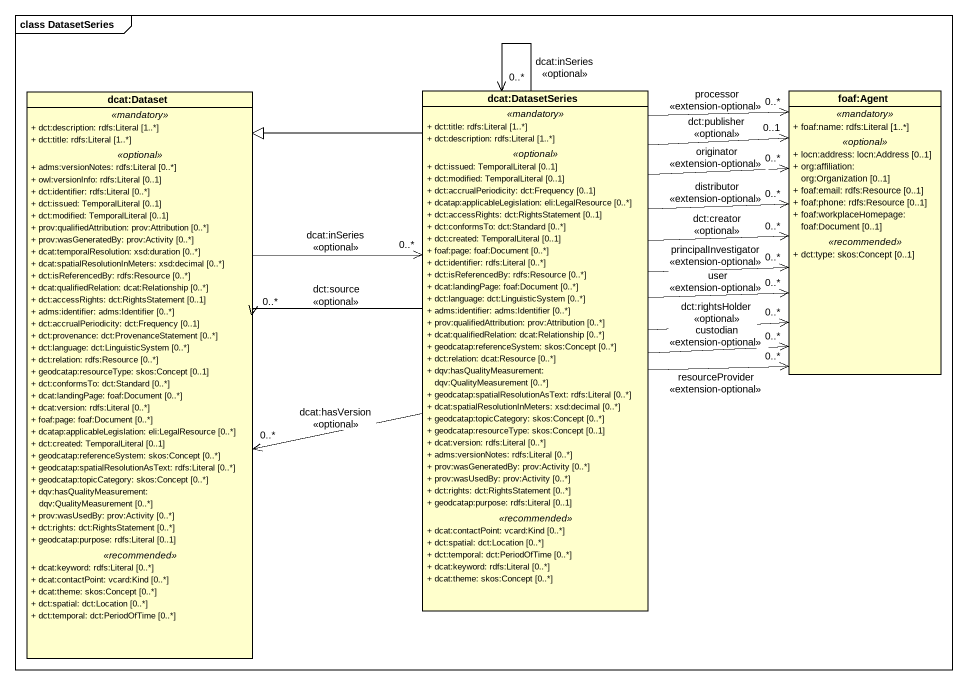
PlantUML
@startuml
mainframe class DatasetSeries
hide circle
hide empty members
skinparam classAttributeIconSize 0
class "dcat:Dataset" as dcat_Dataset {
  .. <<mandatory>> ..
  + dct:description: rdfs:Literal [1..*]
  + dct:title: rdfs:Literal [1..*]
  .. <<optional>> ..
  + adms:versionNotes: rdfs:Literal [0..*]
  + owl:versionInfo: rdfs:Literal [0..1]
  + dct:identifier: rdfs:Literal [0..*]
  + dct:issued: TemporalLiteral [0..1]
  + dct:modified: TemporalLiteral [0..1]
  + prov:qualifiedAttribution: prov:Attribution [0..*]
  + prov:wasGeneratedBy: prov:Activity [0..*]
  + dcat:temporalResolution: xsd:duration [0..*]
  + dcat:spatialResolutionInMeters: xsd:decimal [0..*]
  + dct:isReferencedBy: rdfs:Resource [0..*]
  + dcat:qualifiedRelation: dcat:Relationship [0..*]
  + dct:accessRights: dct:RightsStatement [0..1]
  + adms:identifier: adms:Identifier [0..*]
  + dct:accrualPeriodicity: dct:Frequency [0..1]
  + dct:provenance: dct:ProvenanceStatement [0..*]
  + dct:language: dct:LinguisticSystem [0..*]
  + dct:relation: rdfs:Resource [0..*]
  + geodcatap:resourceType: skos:Concept [0..1]
  + dct:conformsTo: dct:Standard [0..*]
  + dcat:landingPage: foaf:Document [0..*]
  + dcat:version: rdfs:Literal [0..*]
  + foaf:page: foaf:Document [0..*]
  + dcatap:applicableLegislation: eli:LegalResource [0..*]
  + dct:created: TemporalLiteral [0..1]
  + geodcatap:referenceSystem: skos:Concept [0..*]
  + geodcatap:spatialResolutionAsText: rdfs:Literal [0..*]
  + geodcatap:topicCategory: skos:Concept [0..*]
  + dqv:hasQualityMeasurement: dqv:QualityMeasurement [0..*]
  + prov:wasUsedBy: prov:Activity [0..*]
  + dct:rights: dct:RightsStatement [0..*]
  + geodcatap:purpose: rdfs:Literal [0..1]
  .. <<recommended>> ..
  + dcat:keyword: rdfs:Literal [0..*]
  + dcat:contactPoint: vcard:Kind [0..*]
  + dcat:theme: skos:Concept [0..*]
  + dct:spatial: dct:Location [0..*]
  + dct:temporal: dct:PeriodOfTime [0..*]
}
class "dcat:DatasetSeries" as dcat_DatasetSeries {
  .. <<mandatory>> ..
  + dct:title: rdfs:Literal [1..*]
  + dct:description: rdfs:Literal [1..*]
  .. <<optional>> ..
  + dct:issued: TemporalLiteral [0..1]
  + dct:modified: TemporalLiteral [0..1]
  + dct:accrualPeriodicity: dct:Frequency [0..1]
  + dcatap:applicableLegislation: eli:LegalResource [0..*]
  + dct:accessRights: dct:RightsStatement [0..1]
  + dct:conformsTo: dct:Standard [0..*]
  + dct:created: TemporalLiteral [0..1]
  + foaf:page: foaf:Document [0..*]
  + dct:identifier: rdfs:Literal [0..*]
  + dct:isReferencedBy: rdfs:Resource [0..*]
  + dcat:landingPage: foaf:Document [0..*]
  + dct:language: dct:LinguisticSystem [0..*]
  + adms:identifier: adms:Identifier [0..*]
  + prov:qualifiedAttribution: prov:Attribution [0..*]
  + dcat:qualifiedRelation: dcat:Relationship [0..*]
  + geodcatap:referenceSystem: skos:Concept [0..*]
  + dct:relation: dcat:Resource [0..*]
  + dqv:hasQualityMeasurement: dqv:QualityMeasurement [0..*]
  + geodcatap:spatialResolutionAsText: rdfs:Literal [0..*]
  + dcat:spatialResolutionInMeters: xsd:decimal [0..*]
  + geodcatap:topicCategory: skos:Concept [0..*]
  + geodcatap:resourceType: skos:Concept [0..1]
  + dcat:version: rdfs:Literal [0..*]
  + adms:versionNotes: rdfs:Literal [0..*]
  + prov:wasGeneratedBy: prov:Activity [0..*]
  + prov:wasUsedBy: prov:Activity [0..*]
  + dct:rights: dct:RightsStatement [0..*]
  + geodcatap:purpose: rdfs:Literal [0..1]
  .. <<recommended>> ..
  + dcat:contactPoint: vcard:Kind [0..*]
  + dct:spatial: dct:Location [0..*]
  + dct:temporal: dct:PeriodOfTime [0..*]
  + dcat:keyword: rdfs:Literal [0..*]
  + dcat:theme: skos:Concept [0..*]
}
class "foaf:Agent" as foaf_Agent {
  .. <<mandatory>> ..
  + foaf:name: rdfs:Literal [1..*]
  .. <<optional>> ..
  + locn:address: locn:Address [0..1]
  + org:affiliation: org:Organization [0..1]
  + foaf:email: rdfs:Resource [0..1]
  + foaf:phone: rdfs:Resource [0..1]
  + foaf:workplaceHomepage: foaf:Document [0..1]
  .. <<recommended>> ..
  + dct:type: skos:Concept [0..1]
}
dcat_Dataset -right-> "0..*" dcat_DatasetSeries : dcat:inSeries\n<<optional>>
dcat_DatasetSeries -left-> "0..*" dcat_Dataset : dct:source\n<<optional>>
dcat_DatasetSeries -left-> "0..*" dcat_Dataset : dcat:hasVersion\n<<optional>>
dcat_DatasetSeries -left-|> dcat_Dataset
dcat_DatasetSeries --> "0..*" dcat_DatasetSeries : dcat:inSeries\n<<optional>>
dcat_DatasetSeries -right-> "0..1" foaf_Agent : dct:publisher\n<<optional>>
dcat_DatasetSeries -right-> "0..*" foaf_Agent : dct:creator\n<<optional>>
dcat_DatasetSeries -right-> "0..*" foaf_Agent : custodian\n<<extension-optional>>
dcat_DatasetSeries -right-> "0..*" foaf_Agent : originator\n<<extension-optional>>
dcat_DatasetSeries -right-> "0..*" foaf_Agent : distributor\n<<extension-optional>>
dcat_DatasetSeries -right-> "0..*" foaf_Agent : principalInvestigator\n<<extension-optional>>
dcat_DatasetSeries -right-> "0..*" foaf_Agent : processor\n<<extension-optional>>
dcat_DatasetSeries -right-> "0..*" foaf_Agent : resourceProvider\n<<extension-optional>>
dcat_DatasetSeries -right-> "0..*" foaf_Agent : dct:rightsHolder\n<<optional>>
dcat_DatasetSeries -right-> "0..*" foaf_Agent : user\n<<extension-optional>>
@enduml
